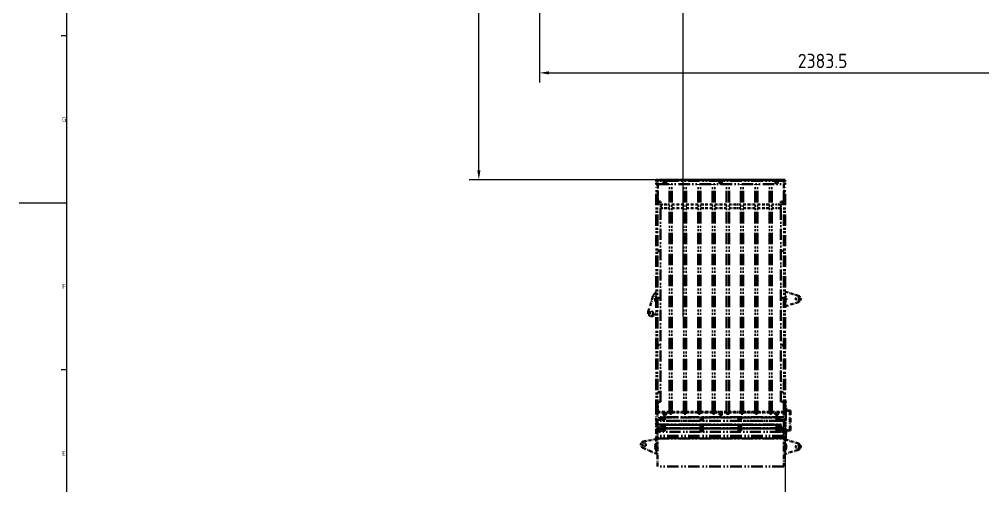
# Model space of a CAD drawing. Header units: millimetres. Extents: x 0 to 11890, y 0 to 8410.
# Drawn here: x 0 to 4046, y 3018 to 4975 of the extents above; entities that cross this region are included whole.
import ezdxf

# ---------------------------------------------------------------- set-up
doc = ezdxf.new("R2010")
doc.units = ezdxf.units.MM
doc.header["$LTSCALE"] = 10
doc.linetypes.add('DASH_DOUBLE_DOT', pattern=[0.4398, 0.24, -0.06, 0.0098, -0.06, 0.01, -0.06])
doc.layers.get('0').update_dxf_attribs({"color": 3, "lineweight": 25})
for name, color, linetype, lineweight in [('가시적인 것(ISO)', 3, 'Continuous', 40), ('가시적인 좁은 것(ISO)', 3, 'Continuous', 35), ('경계(ISO)', 7, 'Continuous', 25), ('치수(ISO)', 2, 'Continuous', 25)]:
    doc.layers.add(name, color=color, linetype=linetype, lineweight=lineweight)
doc.styles.add('문자 텍스트_PSTEK_POSCO', font='isocp.shx')
doc.styles.add('치수 텍스트_PSTEK_POSCO', font='isocp.shx')
doc.dimstyles.new('치수_PSTEK_POSCO', dxfattribs={"dimscale": 10, "dimtxt": 3, "dimasz": 2, "dimexe": 2, "dimexo": 2.5, "dimgap": 1, "dimtad": 1, "dimrnd": 1e-08, "dimdsep": 46, "dimtxsty": '치수 텍스트_PSTEK_POSCO', "dimcen": 0.09, "dimdle": 10, "dimclrd": 7, "dimclre": 7, "dimclrt": 2, "dimadec": 1, "dimazin": 2, "dimtfac": 1, "dimtmove": 0, "dimatfit": 3, "dimfxl": 0, "dimtolj": 1, "dimlwd": -1, "dimlwe": -1, "dimarcsym": 0})

# ---------------------------------------------------------------- blocks, each defined once
blk = doc.blocks.new('경계 Default Border')
at = {"layer": '경계(ISO)'}
for p, q in [((20, 490.58), (17.6, 490.58)), ((20, 350.42), (17.6, 350.42))]:
    blk.add_line(p, q, dxfattribs=at)
at = {"layer": '경계(ISO)', "flags": 128}
for points in [[(20, 20), (20, 821)], [(0, 420.5), (20, 420.5)]]:
    blk.add_lwpolyline(points, dxfattribs=at)
at = {"layer": '경계(ISO)', "color": 2, "char_height": 2, "attachment_point": 7, "style": '문자 텍스트_PSTEK_POSCO'}
for s, insert in [('G', (17.92, 454.52)), ('F', (18.03, 384.46)), ('E', (18.03, 314.36))]:
    blk.add_mtext(s, dxfattribs=dict(at, insert=insert))
blk = doc.blocks.new('*D24')
at = {"layer": 'Defpoints', "color": 0}
for p in [(3216.8, 3332.6), (3216.8, 1685), (6716.8, 1685)]:
    blk.add_point(p, dxfattribs=at)
at = {"layer": '치수(ISO)', "color": 7}
for p, q in [((3216.8, 3282.6), (3216.8, 1645)), ((6716.8, 1735), (6716.8, 1725)), ((6676.8, 1685), (3256.8, 1685))]:
    blk.add_line(p, q, dxfattribs=at)
for points in [[(3256.8, 1691.7), (3256.8, 1678.4), (3216.8, 1685)], [(6676.8, 1691.7), (6676.8, 1678.4), (6716.8, 1685)]]:
    blk.add_solid(points, dxfattribs=at)
at = {"layer": '치수(ISO)', "color": 2, "insert": (4891.8, 1735), "char_height": 60, "attachment_point": 4, "style": '치수 텍스트_PSTEK_POSCO'}
blk.add_mtext('\\A1;3500', dxfattribs=at)
blk = doc.blocks.new('*D36')
at = {"layer": 'Defpoints', "color": 0}
for p in [(2184.8, 6147.6), (4568.3, 5027.6), (4568.3, 4750.5)]:
    blk.add_point(p, dxfattribs=at)
at = {"layer": '치수(ISO)', "color": 7}
for p, q in [((2184.8, 6097.6), (2184.8, 4710.5)), ((4568.3, 4977.6), (4568.3, 4710.5)), ((2224.8, 4750.5), (4528.3, 4750.5))]:
    blk.add_line(p, q, dxfattribs=at)
for points in [[(2224.8, 4757.1), (2224.8, 4743.8), (2184.8, 4750.5)], [(4528.3, 4757.1), (4528.3, 4743.8), (4568.3, 4750.5)]]:
    blk.add_solid(points, dxfattribs=at)
at = {"layer": '치수(ISO)', "color": 2, "insert": (3269.6, 4800.5), "char_height": 60, "attachment_point": 4, "style": '치수 텍스트_PSTEK_POSCO'}
blk.add_mtext('\\A1;2383.5', dxfattribs=at)
blk = doc.blocks.new('*D40')
at = {"layer": 'Defpoints', "color": 0}
for p in [(1930.1, 6189.6), (2082, 6189.6), (3210.8, 4301.6)]:
    blk.add_point(p, dxfattribs=at)
at = {"layer": '치수(ISO)', "color": 7}
for p, q in [((2032, 6189.6), (1890.1, 6189.6)), ((1930.1, 4341.6), (1930.1, 6149.6)), ((3160.8, 4301.6), (1890.1, 4301.6))]:
    blk.add_line(p, q, dxfattribs=at)
for points in [[(1923.4, 6149.6), (1936.8, 6149.6), (1930.1, 6189.6)], [(1923.4, 4341.6), (1936.8, 4341.6), (1930.1, 4301.6)]]:
    blk.add_solid(points, dxfattribs=at)
at = {"layer": '치수(ISO)', "color": 2, "insert": (1880.1, 5131.6), "char_height": 60, "attachment_point": 4, "rotation": 90, "style": '치수 텍스트_PSTEK_POSCO'}
blk.add_mtext('\\A1;1888.01', dxfattribs=at)

msp = doc.modelspace()

# ---------------------------------------------------------------- linework, layer by layer
msp.add_line((2786.931, 5740.783), (2786.931, 3728.259))
at = {"layer": '가시적인 것(ISO)', "color": 6, "linetype": 'DASH_DOUBLE_DOT', "ltscale": 2.812195}
for p, q in [((2674.826, 4281.59), (2674.826, 4301.59)), ((3216.826, 4281.59), (3216.826, 4301.59))]:
    msp.add_line(p, q, dxfattribs=at)
at = {"layer": '가시적인 것(ISO)', "color": 6, "linetype": 'DASH_DOUBLE_DOT', "ltscale": 0.537009}
for p, q in [((2680.826, 4301.59), (2674.826, 4301.59)), ((2686.326, 4301.194), (2686.326, 4302.132)), ((3205.326, 4302.132), (3205.326, 4301.194)), ((3210.826, 4301.59), (3216.826, 4301.59)), ((2732.256, 3319.657), (2732.256, 3325.583)), ((2739.397, 3325.583), (2739.397, 3319.657)), ((2792.256, 3319.657), (2792.256, 3325.583)), ((2799.397, 3325.583), (2799.397, 3319.657)), ((2852.256, 3319.657), (2852.256, 3325.583)), ((2859.397, 3325.583), (2859.397, 3319.657)), ((2912.256, 3319.657), (2912.256, 3325.583)), ((2919.397, 3325.583), (2919.397, 3319.657)), ((2972.256, 3319.657), (2972.256, 3325.583)), ((2979.397, 3325.583), (2979.397, 3319.657)), ((3032.256, 3319.657), (3032.256, 3325.583)), ((3039.397, 3325.583), (3039.397, 3319.657)), ((3092.256, 3319.657), (3092.256, 3325.583)), ((3099.397, 3325.583), (3099.397, 3319.657)), ((3152.256, 3319.657), (3152.256, 3325.583)), ((3159.397, 3325.583), (3159.397, 3319.657)), ((2674.826, 3161.59), (2680.826, 3161.59)), ((3216.826, 3161.59), (3210.826, 3161.59))]:
    msp.add_line(p, q, dxfattribs=at)
at = {"layer": '가시적인 것(ISO)', "color": 6, "linetype": 'DASH_DOUBLE_DOT', "ltscale": 0.951748}
for p, q in [((2680.826, 4301.59), (2680.826, 4298.829)), ((3210.826, 4301.59), (3210.826, 4298.829))]:
    msp.add_line(p, q, dxfattribs=at)
at = {"layer": '가시적인 것(ISO)', "color": 6, "linetype": 'DASH_DOUBLE_DOT', "ltscale": 20.084887}
for p, q in [((3210.826, 4301.194), (2680.826, 4301.194)), ((2680.826, 4299.942), (3210.826, 4299.942)), ((3210.826, 4299.942), (2680.826, 4299.942)), ((3210.826, 4298.065), (2680.826, 4298.065)), ((2680.826, 4283.25), (3210.826, 4283.25)), ((3210.826, 3304.842), (2680.826, 3304.842)), ((3210.826, 3289.376), (2680.826, 3289.376)), ((2680.826, 3274.124), (3210.826, 3274.124)), ((3210.826, 3227.467), (2680.826, 3227.467)), ((3210.826, 3217.505), (2680.826, 3217.505)), ((2680.826, 3216.493), (3210.826, 3216.493)), ((3210.826, 3098.316), (2680.826, 3098.316))]:
    msp.add_line(p, q, dxfattribs=at)
at = {"layer": '가시적인 것(ISO)', "color": 6, "linetype": 'DASH_DOUBLE_DOT', "ltscale": 0.437356}
for p, q in [((2680.826, 4298.065), (2680.826, 4298.829)), ((3210.826, 4298.829), (3210.826, 4298.065))]:
    msp.add_line(p, q, dxfattribs=at)
at = {"layer": '가시적인 것(ISO)', "color": 6, "linetype": 'DASH_DOUBLE_DOT', "ltscale": 0.247735}
for p, q in [((2680.826, 4295.331), (2680.826, 4298.065)), ((3210.826, 4298.065), (3210.826, 4295.331))]:
    msp.add_line(p, q, dxfattribs=at)
at = {"layer": '가시적인 것(ISO)', "color": 6, "linetype": 'DASH_DOUBLE_DOT', "ltscale": 1.355898}
for p, q in [((2680.826, 4295.331), (2680.826, 4281.59)), ((3210.826, 4295.331), (3210.826, 4281.59))]:
    msp.add_line(p, q, dxfattribs=at)
at = {"layer": '가시적인 것(ISO)', "color": 6, "linetype": 'DASH_DOUBLE_DOT', "ltscale": 0.120207}
for p, q in [((2686.326, 4302.132), (2685.376, 4301.194)), ((3206.277, 4301.194), (3205.326, 4302.132))]:
    msp.add_line(p, q, dxfattribs=at)
at = {"layer": '가시적인 것(ISO)', "color": 6, "linetype": 'DASH_DOUBLE_DOT', "ltscale": 19.668032}
for p, q in [((2686.326, 4302.132), (3205.326, 4302.132)), ((2686.326, 4301.194), (3205.326, 4301.194))]:
    msp.add_line(p, q, dxfattribs=at)
at = {"layer": '가시적인 것(ISO)', "color": 6, "linetype": 'DASH_DOUBLE_DOT', "ltscale": 19.617083}
for p, q in [((2674.826, 3332.555), (2674.826, 4281.59)), ((2680.826, 3332.555), (2680.826, 4281.59)), ((3210.826, 3332.555), (3210.826, 4281.59)), ((3216.826, 3332.555), (3216.826, 4281.59))]:
    msp.add_line(p, q, dxfattribs=at)
at = {"layer": '가시적인 것(ISO)', "color": 6, "linetype": 'DASH_DOUBLE_DOT', "ltscale": 6.591328}
for p, q in [((2681.326, 4210.524), (2681.326, 4283.25)), ((3210.326, 4283.25), (3210.326, 4210.524))]:
    msp.add_line(p, q, dxfattribs=at)
at = {"layer": '가시적인 것(ISO)', "color": 6, "linetype": 'DASH_DOUBLE_DOT', "ltscale": 20.030792}
for p, q in [((2730.826, 3326.131), (2730.826, 4283.25)), ((2740.826, 3326.131), (2740.826, 4283.25)), ((2790.826, 3326.131), (2790.826, 4283.25)), ((2800.826, 3326.131), (2800.826, 4283.25)), ((2850.826, 3326.131), (2850.826, 4283.25)), ((2860.826, 3326.131), (2860.826, 4283.25)), ((2910.826, 3326.131), (2910.826, 4283.25)), ((2920.826, 3326.131), (2920.826, 4283.25)), ((2970.826, 3326.131), (2970.826, 4283.25)), ((2980.826, 3326.131), (2980.826, 4283.25)), ((3030.826, 3326.131), (3030.826, 4283.25)), ((3040.826, 3326.131), (3040.826, 4283.25)), ((3090.826, 3326.131), (3090.826, 4283.25)), ((3100.826, 3326.131), (3100.826, 4283.25)), ((3150.826, 3326.131), (3150.826, 4283.25)), ((3160.826, 3326.131), (3160.826, 4283.25))]:
    msp.add_line(p, q, dxfattribs=at)
at = {"layer": '가시적인 것(ISO)', "color": 6, "linetype": 'DASH_DOUBLE_DOT', "ltscale": 1.074118}
for p, q in [((2692.826, 4210.524), (2680.826, 4210.524)), ((2680.826, 4208.803), (2692.826, 4208.803)), ((3210.826, 4210.524), (3198.826, 4210.524)), ((3198.826, 4208.803), (3210.826, 4208.803)), ((2692.826, 3369.268), (2680.826, 3369.268)), ((3210.826, 3369.268), (3198.826, 3369.268)), ((2680.826, 3260.177), (2692.826, 3260.177)), ((2680.826, 3244.026), (2692.826, 3244.026)), ((3198.826, 3260.177), (3210.826, 3260.177)), ((3198.826, 3244.026), (3210.826, 3244.026))]:
    msp.add_line(p, q, dxfattribs=at)
at = {"layer": '가시적인 것(ISO)', "color": 6, "linetype": 'DASH_DOUBLE_DOT', "ltscale": 0.9846}
for p, q in [((2692.826, 4208.803), (2692.826, 4210.524)), ((3198.826, 4210.524), (3198.826, 4208.803)), ((3220.826, 3333.59), (3220.826, 3344.59))]:
    msp.add_line(p, q, dxfattribs=at)
at = {"layer": '가시적인 것(ISO)', "color": 6, "linetype": 'DASH_DOUBLE_DOT', "ltscale": 19.326967}
for p, q in [((2692.826, 3369.268), (2692.826, 4208.803)), ((3198.826, 3369.268), (3198.826, 4208.803))]:
    msp.add_line(p, q, dxfattribs=at)
at = {"layer": '가시적인 것(ISO)', "color": 6, "linetype": 'DASH_DOUBLE_DOT', "ltscale": 3.222553}
for p, q in [((2694.826, 4198.69), (2730.826, 4198.69)), ((2694.826, 4197.439), (2730.826, 4197.439)), ((2694.826, 4182.624), (2730.826, 4182.624))]:
    msp.add_line(p, q, dxfattribs=at)
at = {"layer": '가시적인 것(ISO)', "color": 6, "linetype": 'DASH_DOUBLE_DOT', "ltscale": 0.716045}
for p, q in [((2694.826, 4197.439), (2694.826, 4198.69)), ((3197.826, 4198.69), (3197.826, 4197.439))]:
    msp.add_line(p, q, dxfattribs=at)
at = {"layer": '가시적인 것(ISO)', "color": 6, "linetype": 'DASH_DOUBLE_DOT', "ltscale": 1.342672}
for p, q in [((2694.826, 4182.624), (2694.826, 4197.439)), ((3197.826, 4197.439), (3197.826, 4182.624))]:
    msp.add_line(p, q, dxfattribs=at)
at = {"layer": '가시적인 것(ISO)', "color": 6, "linetype": 'DASH_DOUBLE_DOT', "ltscale": 4.475807}
for p, q in [((2740.826, 4198.69), (2790.826, 4198.69)), ((2740.826, 4197.439), (2790.826, 4197.439)), ((2740.826, 4182.624), (2790.826, 4182.624)), ((2800.826, 4198.69), (2850.826, 4198.69)), ((2800.826, 4197.439), (2850.826, 4197.439)), ((2800.826, 4182.624), (2850.826, 4182.624)), ((2860.826, 4198.69), (2910.826, 4198.69)), ((2860.826, 4197.439), (2910.826, 4197.439)), ((2860.826, 4182.624), (2910.826, 4182.624)), ((2920.826, 4198.69), (2970.826, 4198.69)), ((2920.826, 4197.439), (2970.826, 4197.439)), ((2920.826, 4182.624), (2970.826, 4182.624)), ((2980.826, 4198.69), (3030.826, 4198.69)), ((2980.826, 4197.439), (3030.826, 4197.439)), ((2980.826, 4182.624), (3030.826, 4182.624)), ((3040.826, 4198.69), (3090.826, 4198.69)), ((3040.826, 4197.439), (3090.826, 4197.439)), ((3040.826, 4182.624), (3090.826, 4182.624)), ((3100.826, 4198.69), (3150.826, 4198.69)), ((3100.826, 4197.439), (3150.826, 4197.439)), ((3100.826, 4182.624), (3150.826, 4182.624)), ((2730.826, 3328.321), (2680.826, 3328.321)), ((2730.826, 3327.069), (2680.826, 3327.069)), ((2730.826, 3327.069), (2680.826, 3327.069)), ((2790.826, 3328.321), (2740.826, 3328.321)), ((2790.826, 3327.069), (2740.826, 3327.069)), ((2790.826, 3327.069), (2740.826, 3327.069)), ((2850.826, 3328.321), (2800.826, 3328.321)), ((2850.826, 3327.069), (2800.826, 3327.069)), ((2850.826, 3327.069), (2800.826, 3327.069)), ((2910.826, 3328.321), (2860.826, 3328.321)), ((2910.826, 3327.069), (2860.826, 3327.069)), ((2910.826, 3327.069), (2860.826, 3327.069)), ((2970.826, 3328.321), (2920.826, 3328.321)), ((2970.826, 3327.069), (2920.826, 3327.069)), ((2970.826, 3327.069), (2920.826, 3327.069)), ((3030.826, 3328.321), (2980.826, 3328.321)), ((3030.826, 3327.069), (2980.826, 3327.069)), ((3030.826, 3327.069), (2980.826, 3327.069)), ((3090.826, 3328.321), (3040.826, 3328.321)), ((3090.826, 3327.069), (3040.826, 3327.069)), ((3090.826, 3327.069), (3040.826, 3327.069)), ((3150.826, 3328.321), (3100.826, 3328.321)), ((3150.826, 3327.069), (3100.826, 3327.069)), ((3150.826, 3327.069), (3100.826, 3327.069)), ((3210.826, 3328.321), (3160.826, 3328.321)), ((3210.826, 3327.069), (3160.826, 3327.069)), ((3210.826, 3327.069), (3160.826, 3327.069))]:
    msp.add_line(p, q, dxfattribs=at)
at = {"layer": '가시적인 것(ISO)', "color": 6, "linetype": 'DASH_DOUBLE_DOT', "ltscale": 3.312071}
for p, q in [((3160.826, 4198.69), (3197.826, 4198.69)), ((3160.826, 4197.439), (3197.826, 4197.439)), ((3160.826, 4182.624), (3197.826, 4182.624))]:
    msp.add_line(p, q, dxfattribs=at)
at = {"layer": '가시적인 것(ISO)', "color": 6, "linetype": 'DASH_DOUBLE_DOT', "ltscale": 6.071316}
for p, q in [((2641.486, 3747.003), (2661.363, 3811.848)), ((2680.682, 3149.575), (2618.644, 3176.984))]:
    msp.add_line(p, q, dxfattribs=at)
at = {"layer": '가시적인 것(ISO)', "color": 6, "linetype": 'DASH_DOUBLE_DOT', "ltscale": 5.167203}
for p, q in [((3216.826, 3832.037), (3271.967, 3814.964)), ((3271.967, 3788.216), (3216.826, 3771.143)), ((3216.826, 3212.037), (3271.967, 3194.964))]:
    msp.add_line(p, q, dxfattribs=at)
at = {"layer": '가시적인 것(ISO)', "color": 6, "linetype": 'DASH_DOUBLE_DOT', "ltscale": 1.285386}
msp.add_line((2674.826, 3740.9), (2663.596, 3731.951), dxfattribs=at)
at = {"layer": '가시적인 것(ISO)', "color": 6, "linetype": 'DASH_DOUBLE_DOT', "ltscale": 3.711123}
for p, q in [((2681.326, 3328.321), (2681.326, 3369.268)), ((3210.326, 3369.268), (3210.326, 3328.321))]:
    msp.add_line(p, q, dxfattribs=at)
at = {"layer": '가시적인 것(ISO)', "color": 6, "linetype": 'DASH_DOUBLE_DOT', "ltscale": 0.178936}
for p, q in [((3218.826, 3374.09), (3216.826, 3374.09)), ((3218.826, 3372.09), (3216.826, 3372.09)), ((3218.826, 3370.09), (3216.826, 3370.09)), ((3216.826, 3365.09), (3218.826, 3365.09)), ((3218.826, 3372.09), (3218.826, 3374.09)), ((3220.826, 3344.59), (3218.826, 3344.59)), ((3218.826, 3218.09), (3216.826, 3218.09)), ((3216.826, 3213.09), (3218.826, 3213.09)), ((3216.826, 3211.09), (3218.826, 3211.09)), ((3216.826, 3209.09), (3218.826, 3209.09)), ((3218.826, 3236.59), (3220.826, 3236.59)), ((3218.826, 3211.09), (3218.826, 3209.09))]:
    msp.add_line(p, q, dxfattribs=at)
at = {"layer": '가시적인 것(ISO)', "color": 6, "linetype": 'DASH_DOUBLE_DOT', "ltscale": 0.632889}
for p, q in [((3218.826, 3365.09), (3218.826, 3370.09)), ((3218.826, 3213.09), (3218.826, 3218.09))]:
    msp.add_line(p, q, dxfattribs=at)
at = {"layer": '가시적인 것(ISO)', "color": 6, "linetype": 'DASH_DOUBLE_DOT', "ltscale": 16.712141}
msp.add_line((3218.826, 3218.09), (3218.826, 3365.09), dxfattribs=at)
at = {"layer": '가시적인 것(ISO)', "color": 6, "linetype": 'DASH_DOUBLE_DOT', "ltscale": 6.640042}
for p, q in [((2674.826, 3332.555), (2674.826, 3282.745)), ((2680.826, 3282.745), (2680.826, 3332.555)), ((3210.826, 3282.745), (3210.826, 3332.555)), ((3216.826, 3332.555), (3216.826, 3282.745))]:
    msp.add_line(p, q, dxfattribs=at)
at = {"layer": '가시적인 것(ISO)', "color": 6, "linetype": 'DASH_DOUBLE_DOT', "ltscale": 4.603754}
for p, q in [((2732.256, 3325.583), (2680.826, 3325.583)), ((3210.826, 3325.583), (3159.397, 3325.583))]:
    msp.add_line(p, q, dxfattribs=at)
at = {"layer": '가시적인 것(ISO)', "color": 6, "linetype": 'DASH_DOUBLE_DOT', "ltscale": 4.731701}
for p, q in [((2792.256, 3325.583), (2739.397, 3325.583)), ((2852.256, 3325.583), (2799.397, 3325.583)), ((2912.256, 3325.583), (2859.397, 3325.583)), ((2972.256, 3325.583), (2919.397, 3325.583)), ((3032.256, 3325.583), (2979.397, 3325.583)), ((3092.256, 3325.583), (3039.397, 3325.583)), ((3152.256, 3325.583), (3099.397, 3325.583))]:
    msp.add_line(p, q, dxfattribs=at)
at = {"layer": '가시적인 것(ISO)', "color": 6, "linetype": 'DASH_DOUBLE_DOT', "ltscale": 1.611227}
for p, q in [((3218.826, 3331.59), (3236.826, 3331.59)), ((3238.826, 3333.59), (3220.826, 3333.59)), ((3236.826, 3251.59), (3218.826, 3251.59)), ((3220.826, 3249.59), (3238.826, 3249.59))]:
    msp.add_line(p, q, dxfattribs=at)
at = {"layer": '가시적인 것(ISO)', "color": 6, "linetype": 'DASH_DOUBLE_DOT', "ltscale": 7.161351}
msp.add_line((3236.826, 3331.59), (3236.826, 3251.59), dxfattribs=at)
at = {"layer": '가시적인 것(ISO)', "color": 6, "linetype": 'DASH_DOUBLE_DOT', "ltscale": 7.519424}
msp.add_line((3238.826, 3249.59), (3238.826, 3333.59), dxfattribs=at)
at = {"layer": '가시적인 것(ISO)', "color": 6, "linetype": 'DASH_DOUBLE_DOT', "ltscale": 9.702676}
for p, q in [((2674.826, 3273.298), (2674.826, 3282.745)), ((2680.826, 3273.298), (2680.826, 3282.745)), ((3210.826, 3273.298), (3210.826, 3282.745)), ((3216.826, 3273.298), (3216.826, 3282.745))]:
    msp.add_line(p, q, dxfattribs=at)
at = {"layer": '가시적인 것(ISO)', "color": 6, "linetype": 'DASH_DOUBLE_DOT', "ltscale": 0.863466}
for p, q in [((2692.826, 3304.001), (2692.826, 3304.842)), ((3198.826, 3304.842), (3198.826, 3304.001))]:
    msp.add_line(p, q, dxfattribs=at)
at = {"layer": '가시적인 것(ISO)', "color": 6, "linetype": 'DASH_DOUBLE_DOT', "ltscale": 1.265878}
for p, q in [((2692.826, 3290.228), (2692.826, 3304.001)), ((3198.826, 3304.001), (3198.826, 3290.228)), ((2692.826, 3259.306), (2692.826, 3273.078)), ((2692.826, 3243.795), (2692.826, 3257.568)), ((3198.826, 3273.078), (3198.826, 3259.306)), ((3198.826, 3257.568), (3198.826, 3243.795))]:
    msp.add_line(p, q, dxfattribs=at)
at = {"layer": '가시적인 것(ISO)', "color": 6, "linetype": 'DASH_DOUBLE_DOT', "ltscale": 19.175383}
for p, q in [((2692.826, 3304.001), (3198.826, 3304.001)), ((3198.826, 3290.228), (2692.826, 3290.228)), ((3198.826, 3273.95), (2692.826, 3273.95)), ((2692.826, 3273.078), (3198.826, 3273.078)), ((3198.826, 3259.306), (2692.826, 3259.306)), ((2692.826, 3258.526), (3198.826, 3258.526)), ((3198.826, 3258.439), (2692.826, 3258.439)), ((2692.826, 3257.568), (3198.826, 3257.568)), ((3198.826, 3243.795), (2692.826, 3243.795))]:
    msp.add_line(p, q, dxfattribs=at)
at = {"layer": '가시적인 것(ISO)', "color": 6, "linetype": 'DASH_DOUBLE_DOT', "ltscale": 0.875183}
for p, q in [((2692.826, 3290.228), (2692.826, 3289.376)), ((3198.826, 3289.376), (3198.826, 3290.228))]:
    msp.add_line(p, q, dxfattribs=at)
at = {"layer": '가시적인 것(ISO)', "color": 6, "linetype": 'DASH_DOUBLE_DOT', "ltscale": 2.968434}
for p, q in [((2674.826, 3249.902), (2674.826, 3273.298)), ((2680.826, 3273.298), (2680.826, 3249.902)), ((3210.826, 3273.298), (3210.826, 3249.902)), ((3216.826, 3249.902), (3216.826, 3273.298))]:
    msp.add_line(p, q, dxfattribs=at)
at = {"layer": '가시적인 것(ISO)', "color": 6, "linetype": 'DASH_DOUBLE_DOT', "ltscale": 6.525042}
for p, q in [((2674.826, 3178.117), (2674.826, 3249.902)), ((3216.826, 3178.117), (3216.826, 3249.902))]:
    msp.add_line(p, q, dxfattribs=at)
at = {"layer": '가시적인 것(ISO)', "color": 6, "linetype": 'DASH_DOUBLE_DOT', "ltscale": 0.126498}
for p, q in [((2681.826, 3252.511), (2680.826, 3251.515)), ((2680.826, 3249.423), (2681.826, 3250.419)), ((2692.826, 3251.515), (2691.826, 3252.511)), ((2691.826, 3250.419), (2692.826, 3249.423)), ((3199.826, 3252.511), (3198.826, 3251.515)), ((3198.826, 3249.423), (3199.826, 3250.419)), ((3210.826, 3251.515), (3209.826, 3252.511)), ((3209.826, 3250.419), (3210.826, 3249.423))]:
    msp.add_line(p, q, dxfattribs=at)
at = {"layer": '가시적인 것(ISO)', "color": 6, "linetype": 'DASH_DOUBLE_DOT', "ltscale": 2.550264}
for p, q in [((2680.826, 3221.844), (2680.826, 3249.902)), ((3210.826, 3221.844), (3210.826, 3249.902))]:
    msp.add_line(p, q, dxfattribs=at)
at = {"layer": '가시적인 것(ISO)', "color": 6, "linetype": 'DASH_DOUBLE_DOT', "ltscale": 2.148335}
for p, q in [((2681.826, 3250.419), (2681.826, 3252.511)), ((2691.826, 3252.511), (2691.826, 3250.419)), ((3199.826, 3250.419), (3199.826, 3252.511)), ((3209.826, 3252.511), (3209.826, 3250.419))]:
    msp.add_line(p, q, dxfattribs=at)
at = {"layer": '가시적인 것(ISO)', "color": 6, "linetype": 'DASH_DOUBLE_DOT', "ltscale": 0.895081}
for p, q in [((2681.826, 3252.511), (2691.826, 3252.511)), ((2691.826, 3250.419), (2681.826, 3250.419)), ((2692.826, 3273.078), (2692.826, 3273.95)), ((2692.826, 3257.568), (2692.826, 3258.439)), ((3198.826, 3273.95), (3198.826, 3273.078)), ((3198.826, 3258.439), (3198.826, 3257.568)), ((3199.826, 3252.511), (3209.826, 3252.511)), ((3209.826, 3250.419), (3199.826, 3250.419))]:
    msp.add_line(p, q, dxfattribs=at)
at = {"layer": '가시적인 것(ISO)', "color": 6, "linetype": 'DASH_DOUBLE_DOT', "ltscale": 0.800415}
for p, q in [((2692.826, 3259.306), (2692.826, 3258.526)), ((3198.826, 3258.526), (3198.826, 3259.306))]:
    msp.add_line(p, q, dxfattribs=at)
at = {"layer": '가시적인 것(ISO)', "color": 6, "linetype": 'DASH_DOUBLE_DOT', "ltscale": 1.163636}
msp.add_line((3220.826, 3236.59), (3220.826, 3249.59), dxfattribs=at)
at = {"layer": '가시적인 것(ISO)', "color": 6, "linetype": 'DASH_DOUBLE_DOT', "ltscale": 4.834813}
msp.add_line((2621.733, 3203.552), (2674.826, 3213.462), dxfattribs=at)
at = {"layer": '가시적인 것(ISO)', "color": 6, "linetype": 'DASH_DOUBLE_DOT', "ltscale": 0.389856}
for p, q in [((2680.826, 3221.844), (2680.826, 3217.505)), ((3210.826, 3221.844), (3210.826, 3217.505))]:
    msp.add_line(p, q, dxfattribs=at)
at = {"layer": '가시적인 것(ISO)', "color": 6, "linetype": 'DASH_DOUBLE_DOT', "ltscale": 3.580213}
for p, q in [((2680.826, 3178.117), (2680.826, 3217.505)), ((3210.826, 3178.117), (3210.826, 3217.505))]:
    msp.add_line(p, q, dxfattribs=at)
at = {"layer": '가시적인 것(ISO)', "color": 6, "linetype": 'DASH_DOUBLE_DOT', "ltscale": 2.499718}
for p, q in [((2674.826, 3161.59), (2674.826, 3178.117)), ((3216.826, 3161.59), (3216.826, 3178.117))]:
    msp.add_line(p, q, dxfattribs=at)
at = {"layer": '가시적인 것(ISO)', "color": 6, "linetype": 'DASH_DOUBLE_DOT', "ltscale": 0.002472}
for p, q in [((2680.826, 3178.117), (2680.826, 3178.089)), ((3210.826, 3178.117), (3210.826, 3178.089))]:
    msp.add_line(p, q, dxfattribs=at)
at = {"layer": '가시적인 것(ISO)', "color": 6, "linetype": 'DASH_DOUBLE_DOT', "ltscale": 7.251171}
for p, q in [((2680.826, 3098.316), (2680.826, 3178.089)), ((3210.826, 3178.089), (3210.826, 3098.316))]:
    msp.add_line(p, q, dxfattribs=at)
at = {"layer": '가시적인 것(ISO)', "color": 6, "linetype": 'DASH_DOUBLE_DOT', "ltscale": 5.729469}
msp.add_line((3271.967, 3168.216), (3210.826, 3149.286), dxfattribs=at)
at = {"layer": '가시적인 것(ISO)', "color": 6, "linetype": 'DASH_DOUBLE_DOT', "ltscale": 3.937114}
for centre in [(3267.826, 3801.59), (2654.871, 3742.9), (2624.301, 3189.79), (3267.826, 3181.59)]:
    msp.add_circle(centre, 7, dxfattribs=at)
at = {"layer": '가시적인 것(ISO)', "color": 6, "linetype": 'DASH_DOUBLE_DOT', "ltscale": 2.083774}
msp.add_arc((2694.826, 3801.59), 35, 124.849905, 162.957802, dxfattribs=at)
at = {"layer": '가시적인 것(ISO)', "color": 6, "linetype": 'DASH_DOUBLE_DOT', "ltscale": 2.786352}
for centre, start, end in [((2694.826, 3801.59), 143.951139, 216.048861), ((3196.826, 3801.59), 323.951139, 36.048861), ((2694.826, 3181.59), 143.951139, 216.048861), ((3196.826, 3181.59), 323.951139, 36.048861)]:
    msp.add_arc(centre, 24.737, start, end, dxfattribs=at)
at = {"layer": '가시적인 것(ISO)', "color": 6, "linetype": 'DASH_DOUBLE_DOT', "ltscale": 3.184494}
for centre, start, end in [((3267.826, 3801.59), 287.203994, 72.796006), ((2654.871, 3742.9), 162.957802, 308.549813), ((2624.301, 3189.79), 100.572198, 246.164209), ((3267.826, 3181.59), 287.203994, 72.796006)]:
    msp.add_arc(centre, 14, start, end, dxfattribs=at)
at = {"layer": '가시적인 것(ISO)', "color": 6, "linetype": 'DASH_DOUBLE_DOT', "ltscale": 0.060953}
for centre, start, end in [((2694.826, 3181.59), 233.951242, 235.530962), ((3196.826, 3181.59), 304.469038, 306.048758)]:
    msp.add_arc(centre, 24.737, start, end, dxfattribs=at)
at = {"layer": '가시적인 것(ISO)', "color": 6, "linetype": 'DASH_DOUBLE_DOT', "ltscale": 0.013987}
msp.add_arc((2694.826, 3181.59), 35, 246.164209, 246.421822, dxfattribs=at)
at = {"layer": '가시적인 것(ISO)', "color": 6, "linetype": 'DASH_DOUBLE_DOT', "ltscale": 3.093425}
for centre, major_axis in [((2710.826, 4290.657), (-5.5, 0)), ((2945.826, 4290.657), (-5.5, 0)), ((3180.826, 4290.657), (-5.5, 0)), ((2710.826, 3318.175), (5.5, 0)), ((2945.826, 3318.175), (5.5, 0)), ((3180.826, 3318.175), (5.5, 0))]:
    msp.add_ellipse(centre, major_axis=major_axis, ratio=0.98768834, dxfattribs=at)
at = {"layer": '가시적인 것(ISO)', "color": 6, "linetype": 'DASH_DOUBLE_DOT', "ltscale": 1.461487}
for centre in [(2710.826, 4291.596), (2945.826, 4291.596), (3180.826, 4291.596), (2710.826, 3319.114), (2945.826, 3319.114), (3180.826, 3319.114)]:
    msp.add_ellipse(centre, major_axis=(-5.5, 0), ratio=0.98768834, start_param=0.08649934, end_param=3.05509331, dxfattribs=at)
at = {"layer": '가시적인 것(ISO)', "color": 6, "linetype": 'DASH_DOUBLE_DOT', "ltscale": 1.856015}
for centre, major_axis, ratio in [((2710.826, 4291.596), (-3.3, 0), 0.98768834), ((2945.826, 4291.596), (-3.3, 0), 0.98768834), ((3180.826, 4291.596), (-3.3, 0), 0.98768834), ((2710.826, 3319.114), (3.3, 0), 0.98768834), ((2945.826, 3319.114), (3.3, 0), 0.98768834), ((3180.826, 3319.114), (3.3, 0), 0.98768834), ((2705.826, 3297.55), (-3.3, 0), 0.9961947), ((2865.826, 3297.55), (-3.3, 0), 0.9961947), ((3025.826, 3297.55), (-3.3, 0), 0.9961947), ((3185.826, 3297.55), (-3.3, 0), 0.9961947), ((2705.826, 3266.628), (-3.3, 0), 0.9961947), ((2705.826, 3251.117), (-3.3, 0), 0.9961947), ((2865.826, 3266.628), (-3.3, 0), 0.9961947), ((2865.826, 3251.117), (-3.3, 0), 0.9961947), ((3025.826, 3266.628), (-3.3, 0), 0.9961947), ((3025.826, 3251.117), (-3.3, 0), 0.9961947), ((3185.826, 3266.628), (-3.3, 0), 0.9961947), ((3185.826, 3251.117), (-3.3, 0), 0.9961947)]:
    msp.add_ellipse(centre, major_axis=major_axis, ratio=ratio, dxfattribs=at)
at = {"layer": '가시적인 것(ISO)', "color": 6, "linetype": 'DASH_DOUBLE_DOT', "ltscale": 0.842591}
for centre in [(2710.826, 4292.535), (2945.826, 4292.535), (3180.826, 4292.535)]:
    msp.add_ellipse(centre, major_axis=(-3.3, 0), ratio=0.98768834, start_param=0.14448807, end_param=2.99710458, dxfattribs=at)
at = {"layer": '가시적인 것(ISO)', "color": 6, "linetype": 'DASH_DOUBLE_DOT', "ltscale": 0.688436}
for centre in [(2710.826, 4293.786), (2945.826, 4293.786), (3180.826, 4293.786)]:
    msp.add_ellipse(centre, major_axis=(2.459, 0), ratio=0.98768834, start_param=3.14810529, end_param=6.27667267, dxfattribs=at)
at = {"layer": '가시적인 것(ISO)', "color": 6, "linetype": 'DASH_DOUBLE_DOT', "ltscale": 0.541821}
for centre in [(2710.826, 4294.725), (2945.826, 4294.725), (3180.826, 4294.725)]:
    msp.add_ellipse(centre, major_axis=(-2.459, 0), ratio=0.98768834, start_param=0.33960761, end_param=2.80198504, dxfattribs=at)
at = {"layer": '가시적인 것(ISO)', "color": 6, "linetype": 'DASH_DOUBLE_DOT', "ltscale": 1.162503}
for centre in [(2686.826, 4200.704), (3204.826, 4200.704), (2686.826, 4003.166), (3204.826, 4003.166), (2686.826, 3805.629), (3204.826, 3805.629), (2686.826, 3608.091), (3204.826, 3608.091), (2686.826, 3410.553), (3204.826, 3410.553)]:
    msp.add_ellipse(centre, major_axis=(-2.067, 0), ratio=0.98768834, dxfattribs=at)
at = {"layer": '가시적인 것(ISO)', "color": 6, "linetype": 'DASH_DOUBLE_DOT', "ltscale": 0.42021}
for centre in [(2686.826, 4202.425), (3204.826, 4202.425), (2686.826, 4004.887), (3204.826, 4004.887), (2686.826, 3807.35), (3204.826, 3807.35), (2686.826, 3609.812), (3204.826, 3609.812), (2686.826, 3412.274), (3204.826, 3412.274)]:
    msp.add_ellipse(centre, major_axis=(2.067, 0), ratio=0.98768834, start_param=3.57662419, end_param=5.84815377, dxfattribs=at)
at = {"layer": '가시적인 것(ISO)', "color": 6, "linetype": 'DASH_DOUBLE_DOT', "ltscale": 0.878275}
for centre in [(2710.826, 3319.662), (2945.826, 3319.662), (3180.826, 3319.662)]:
    msp.add_ellipse(centre, major_axis=(-3.3, 0), ratio=0.98768834, start_param=0.08409082, end_param=3.05750184, dxfattribs=at)
at = {"layer": '가시적인 것(ISO)', "color": 6, "linetype": 'DASH_DOUBLE_DOT', "ltscale": 0.766779}
for centre in [(2710.826, 3320.913), (2945.826, 3320.913), (3180.826, 3320.913)]:
    msp.add_ellipse(centre, major_axis=(2.459, 0), ratio=0.98768834, start_param=2.97011762, end_param=6.45466034, dxfattribs=at)
at = {"layer": '가시적인 것(ISO)', "color": 6, "linetype": 'DASH_DOUBLE_DOT', "ltscale": 0.599012}
for centre in [(2710.826, 3321.852), (2945.826, 3321.852), (3180.826, 3321.852)]:
    msp.add_ellipse(centre, major_axis=(-2.459, 0), ratio=0.98768834, start_param=0.20967615, end_param=2.9319165, dxfattribs=at)
at = {"layer": '가시적인 것(ISO)', "color": 6, "linetype": 'DASH_DOUBLE_DOT', "ltscale": 0.346961}
for centre, major_axis, start_param, end_param in [((2735.826, 3326.131), (-5, 0), 0, 0.7753975), ((2735.826, 3326.131), (5, 0), 5.50778781, 6.28318531), ((2795.826, 3326.131), (-5, 0), 0, 0.7753975), ((2795.826, 3326.131), (5, 0), 5.50778781, 6.28318531), ((2855.826, 3326.131), (-5, 0), 0, 0.7753975), ((2855.826, 3326.131), (5, 0), 5.50778781, 6.28318531), ((2915.826, 3326.131), (-5, 0), 0, 0.7753975), ((2915.826, 3326.131), (5, 0), 5.50778781, 6.28318531), ((2975.826, 3326.131), (-5, 0), 0, 0.7753975), ((2975.826, 3326.131), (5, 0), 5.50778781, 6.28318531), ((3035.826, 3326.131), (-5, 0), 0, 0.7753975), ((3035.826, 3326.131), (5, 0), 5.50778781, 6.28318531), ((3095.826, 3326.131), (-5, 0), 0, 0.7753975), ((3095.826, 3326.131), (5, 0), 5.50778781, 6.28318531), ((3155.826, 3326.131), (-5, 0), 0, 0.7753975), ((3155.826, 3326.131), (5, 0), 5.50778781, 6.28318531)]:
    msp.add_ellipse(centre, major_axis=major_axis, ratio=0.15643447, start_param=start_param, end_param=end_param, dxfattribs=at)
at = {"layer": '가시적인 것(ISO)', "color": 6, "linetype": 'DASH_DOUBLE_DOT', "ltscale": 0.711926}
for centre in [(2735.826, 3320.698), (2795.826, 3320.698), (2855.826, 3320.698), (2915.826, 3320.698), (2975.826, 3320.698), (3035.826, 3320.698), (3095.826, 3320.698), (3155.826, 3320.698)]:
    msp.add_ellipse(centre, major_axis=(-5, 0), ratio=0.15643447, start_param=0.7753975, end_param=2.36619516, dxfattribs=at)
at = {"layer": '가시적인 것(ISO)', "color": 6, "linetype": 'DASH_DOUBLE_DOT', "ltscale": 0.738311}
for centre in [(2735.826, 3320.204), (2795.826, 3320.204), (2855.826, 3320.204), (2915.826, 3320.204), (2975.826, 3320.204), (3035.826, 3320.204), (3095.826, 3320.204), (3155.826, 3320.204)]:
    msp.add_ellipse(centre, major_axis=(4.5, 0), ratio=0.15643447, start_param=3.79586324, end_param=5.62891472, dxfattribs=at)
at = {"layer": '가시적인 것(ISO)', "color": 6, "linetype": 'DASH_DOUBLE_DOT', "ltscale": 3.109148}
for centre in [(2705.826, 3297.115), (2865.826, 3297.115), (3025.826, 3297.115), (3185.826, 3297.115), (2705.826, 3266.192), (2705.826, 3250.681), (2865.826, 3266.192), (2865.826, 3250.681), (3025.826, 3266.192), (3025.826, 3250.681), (3185.826, 3266.192), (3185.826, 3250.681)]:
    msp.add_ellipse(centre, major_axis=(-5.5, 0), ratio=0.98374388, dxfattribs=at)
at = {"layer": '가시적인 것(ISO)', "color": 6, "linetype": 'DASH_DOUBLE_DOT', "ltscale": 1.507247}
for centre in [(2705.826, 3297.55), (2865.826, 3297.55), (3025.826, 3297.55), (3185.826, 3297.55), (2705.826, 3266.628), (2705.826, 3251.117), (2865.826, 3266.628), (2865.826, 3251.117), (3025.826, 3266.628), (3025.826, 3251.117), (3185.826, 3266.628), (3185.826, 3251.117)]:
    msp.add_ellipse(centre, major_axis=(-5.5, 0), ratio=0.9961947, start_param=0.04002834, end_param=3.10156431, dxfattribs=at)
at = {"layer": '가시적인 것(ISO)', "color": 6, "linetype": 'DASH_DOUBLE_DOT', "ltscale": 0.896616}
for centre in [(2705.826, 3297.899), (2865.826, 3297.899), (3025.826, 3297.899), (3185.826, 3297.899), (2705.826, 3266.976), (2705.826, 3251.466), (2865.826, 3266.976), (2865.826, 3251.466), (3025.826, 3266.976), (3025.826, 3251.466), (3185.826, 3266.976), (3185.826, 3251.466)]:
    msp.add_ellipse(centre, major_axis=(-3.3, 0), ratio=0.9961947, start_param=0.05304831, end_param=3.08854434, dxfattribs=at)
at = {"layer": '가시적인 것(ISO)', "color": 6, "linetype": 'DASH_DOUBLE_DOT', "ltscale": 1.382706}
for centre, major_axis in [((2705.826, 3298.335), (-2.459, 0)), ((2865.826, 3298.335), (-2.459, 0)), ((3025.826, 3298.335), (-2.459, 0)), ((3185.826, 3298.335), (-2.459, 0)), ((2705.826, 3267.151), (-2.458, 0)), ((2705.826, 3251.553), (-2.458, 0)), ((2865.826, 3267.151), (-2.458, 0)), ((2865.826, 3251.553), (-2.458, 0)), ((3025.826, 3267.151), (-2.458, 0)), ((3025.826, 3251.553), (-2.458, 0)), ((3185.826, 3267.151), (-2.458, 0)), ((3185.826, 3251.553), (-2.458, 0))]:
    msp.add_ellipse(centre, major_axis=major_axis, ratio=0.9961947, dxfattribs=at)
at = {"layer": '가시적인 것(ISO)', "color": 6, "linetype": 'DASH_DOUBLE_DOT', "ltscale": 0.572384}
for centre, major_axis in [((2705.826, 3299.642), (-2.459, 0)), ((2865.826, 3299.642), (-2.459, 0)), ((3025.826, 3299.642), (-2.459, 0)), ((3185.826, 3299.642), (-2.459, 0)), ((2705.826, 3268.458), (-2.458, 0)), ((2705.826, 3252.86), (-2.458, 0)), ((2865.826, 3268.458), (-2.458, 0)), ((2865.826, 3252.86), (-2.458, 0)), ((3025.826, 3268.458), (-2.458, 0)), ((3025.826, 3252.86), (-2.458, 0)), ((3185.826, 3268.458), (-2.458, 0)), ((3185.826, 3252.86), (-2.458, 0))]:
    msp.add_ellipse(centre, major_axis=major_axis, ratio=0.9961947, start_param=0.27017124, end_param=2.87142141, dxfattribs=at)
at = {"layer": '가시적인 것(ISO)', "color": 6, "linetype": 'DASH_DOUBLE_DOT', "ltscale": 0.663959}
for points in [[(2739.397, 3319.657), (2735.826, 3318.144), (2732.256, 3319.657)], [(2799.397, 3319.657), (2795.826, 3318.144), (2792.256, 3319.657)], [(2859.397, 3319.657), (2855.826, 3318.144), (2852.256, 3319.657)], [(2919.397, 3319.657), (2915.826, 3318.144), (2912.256, 3319.657)], [(2979.397, 3319.657), (2975.826, 3318.144), (2972.256, 3319.657)], [(3039.397, 3319.657), (3035.826, 3318.144), (3032.256, 3319.657)], [(3099.397, 3319.657), (3095.826, 3318.144), (3092.256, 3319.657)], [(3159.397, 3319.657), (3155.826, 3318.144), (3152.256, 3319.657)]]:
    msp.add_rational_spline(points, [1, 1.42857142857, 1], degree=2, dxfattribs=at)
at = {"layer": '가시적인 좁은 것(ISO)', "color": 6, "linetype": 'DASH_DOUBLE_DOT', "ltscale": 0.537009}
for p, q in [((2674.826, 4281.59), (2680.826, 4281.59)), ((3216.826, 4281.59), (3210.826, 4281.59)), ((2680.826, 3332.555), (2674.826, 3332.555)), ((3210.826, 3332.555), (3216.826, 3332.555)), ((2674.826, 3282.745), (2680.826, 3282.745)), ((3216.826, 3282.745), (3210.826, 3282.745)), ((2680.826, 3273.298), (2674.826, 3273.298)), ((2674.826, 3249.902), (2680.826, 3249.902)), ((3210.826, 3273.298), (3216.826, 3273.298)), ((3216.826, 3249.902), (3210.826, 3249.902)), ((2680.826, 3178.117), (2674.826, 3178.117)), ((3210.826, 3178.117), (3216.826, 3178.117))]:
    msp.add_line(p, q, dxfattribs=at)
at = {"layer": '가시적인 좁은 것(ISO)', "color": 6, "linetype": 'DASH_DOUBLE_DOT', "ltscale": 0.211371}
for p, q in [((2686.826, 3805.308), (2686.826, 3807.67)), ((3204.826, 3805.308), (3204.826, 3807.67)), ((2686.826, 3607.77), (2686.826, 3610.133)), ((3204.826, 3607.77), (3204.826, 3610.133)), ((2686.826, 3410.233), (2686.826, 3412.595)), ((3204.826, 3410.233), (3204.826, 3412.595))]:
    msp.add_line(p, q, dxfattribs=at)
at = {"layer": '가시적인 좁은 것(ISO)', "color": 6, "linetype": 'DASH_DOUBLE_DOT', "ltscale": 1.384332}
for p, q in [((2686.826, 3289.376), (2686.826, 3304.842)), ((3204.826, 3289.376), (3204.826, 3304.842))]:
    msp.add_line(p, q, dxfattribs=at)
at = {"layer": '가시적인 좁은 것(ISO)', "color": 6, "linetype": 'DASH_DOUBLE_DOT', "ltscale": 2.3302}
for centre, start, end in [((2694.826, 3801.59), 148.281643, 211.718357), ((3196.826, 3801.59), 328.281643, 31.718357), ((2694.826, 3181.59), 148.281643, 211.718357), ((3196.826, 3181.59), 328.281643, 31.718357)]:
    msp.add_arc(centre, 23.512, start, end, dxfattribs=at)

# ---------------------------------------------------------------- block references
at = {"xscale": 10, "yscale": 10, "zscale": 10}
msp.add_blockref('경계 Default Border', (0, 0), dxfattribs=at)

# ---------------------------------------------------------------- dimensions: what is measured, and where the dimension line sits
at = {"layer": '치수(ISO)', "color": 7}
for base, p1, p2, angle, override, picture, middle in [((1930.089, 6189.597), (3210.826, 4301.59), (2082.046, 6189.597), 270, {"dimscale": 20, "dimtofl": 0, "dimatfit": 1}, '*D40', (1930.089, 5245.594)), ((4568.326, 4750.469), (2184.826, 6147.597), (4568.326, 5027.597), 180, {"dimscale": 20, "dimse1": 0, "dimtofl": 0, "dimatfit": 1}, '*D36', (3376.576, 4750.469)), ((3216.826, 1685.026), (6716.826, 1685.026), (3216.826, 3332.555), 180, {"dimscale": 20, "dimtofl": 0, "dimatfit": 1}, '*D24', (4966.826, 1685.026))]:
    dim = msp.add_linear_dim(base=base, p1=p1, p2=p2, angle=angle, dimstyle='치수_PSTEK_POSCO', override=override, dxfattribs=at)
    dim.commit()
    dim.dimension.update_dxf_attribs({"geometry": picture, "text_midpoint": middle, "dimtype": 160})

doc.saveas('drawing.dxf')
